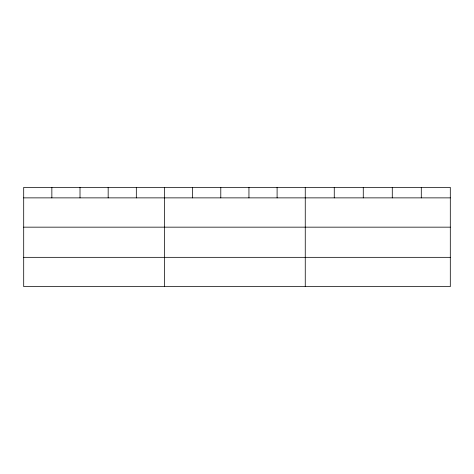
<?xml version="1.0" encoding="UTF-8"?>
<svg xmlns="http://www.w3.org/2000/svg" width="474" height="474" viewBox="0 0 474 474"><rect width="100%" height="100%" fill="white"/><g stroke="black" fill="none" stroke-linecap="round" stroke-linejoin="round"><path stroke-width="0.71" d="M450.3 227.159L450.3 187.378L23.7 187.378L23.7 286.622L450.3 286.622L450.3 227.159L23.7 227.159M23.7 197.871L450.3 197.871M23.7 257.335L450.3 257.335M421.291 187.378L421.291 197.871M392.282 187.378L392.282 197.871M363.274 187.378L363.274 197.871M334.265 187.378L334.265 197.871M305.256 187.378L305.256 286.622M277.1 187.378L277.1 197.871M248.945 187.378L248.945 197.871M220.789 187.378L220.789 197.871M192.634 187.378L192.634 197.871M164.478 187.378L164.478 286.622M136.322 187.378L136.322 197.871M108.167 187.378L108.167 197.871M80.011 187.378L80.011 197.871M51.856 187.378L51.856 197.871"/></g></svg>
